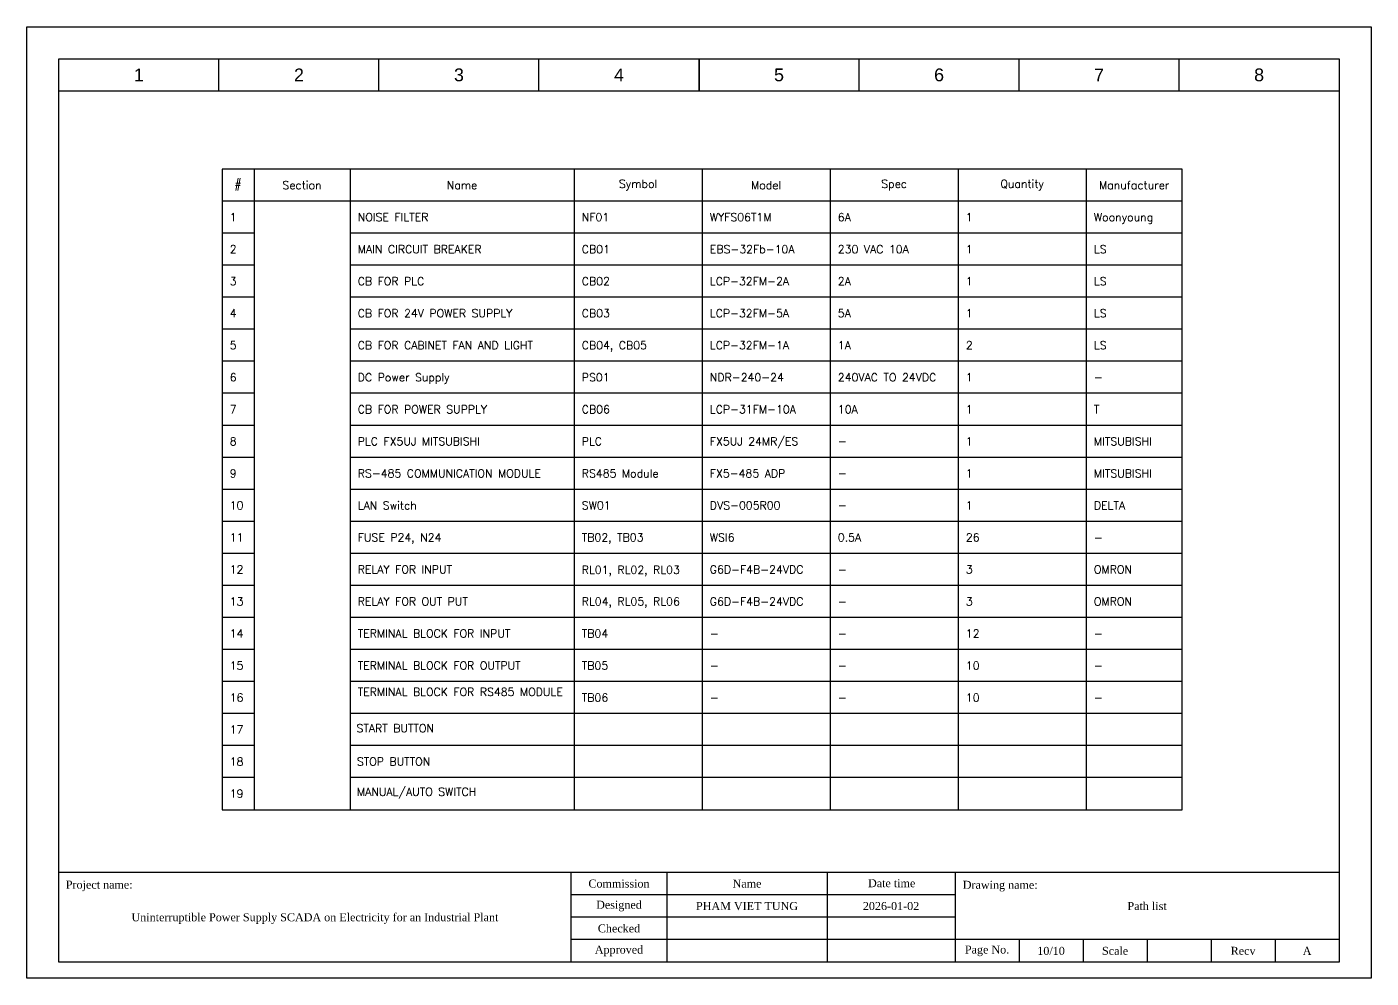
# Model space of a CAD drawing. Header units: millimetres. Extents: x 0 to 3300, y 0 to 297.
# Drawn here: x 2880 to 3300, y 0 to 297 of the extents above; entities that cross this region are included whole.
import ezdxf
from ezdxf.enums import TextEntityAlignment as Align

# ---------------------------------------------------------------- set-up
doc = ezdxf.new("R2010")
doc.units = ezdxf.units.MM
doc.layers.add('Frame_text', color=3, linetype='Continuous')
doc.styles.add('F2.5 Romans', font='romans.shx', dxfattribs={"height": 2.5})
doc.styles.add('F4.0', font='arial.ttf', dxfattribs={"height": 4})
doc.styles.get("Standard").update_dxf_attribs({"font": 'times.ttf', "height": 2.5})

# ---------------------------------------------------------------- blocks, each defined once
blk = doc.blocks.new('A3_BLOCK')
for p, q in [((10, 5), (10, 287)), ((10, 287), (410, 287)), ((60, 277), (60, 287)), ((110, 277), (110, 287)), ((160, 277), (160, 287)), ((210, 277), (210, 287)), ((210, 287), (210, 277)), ((260, 277), (260, 287)), ((310, 277), (310, 287)), ((360, 277), (360, 287)), ((410, 287), (410, 5)), ((10, 277), (410, 277)), ((410, 33), (10, 33)), ((170, 33), (170, 5)), ((200, 33), (200, 5)), ((250, 33), (250, 5)), ((290, 33), (290, 5)), ((290, 26), (170, 26)), ((290, 19), (170, 19)), ((410, 12), (170, 12)), ((310, 12), (310, 5)), ((330, 12), (330, 5)), ((350, 12), (350, 5)), ((370, 12), (370, 5)), ((390, 12), (390, 5)), ((410, 5), (10, 5))]:
    blk.add_line(p, q)
at = {"layer": 'Frame_text'}
blk.add_lwpolyline([(0, 0), (0, 297), (420, 297), (420, 0), (0, 0)], close=True, dxfattribs=at)
at = {"char_height": 4, "attachment_point": 5, "style": 'F4.0'}
for s, insert in [('1', (35, 282)), ('2', (85, 282)), ('3', (135, 282)), ('4', (185, 282)), ('5', (235, 282)), ('6', (285, 282)), ('7', (335, 282)), ('8', (385, 282))]:
    blk.add_mtext_dynamic_manual_height_columns(s, width=19.9819, gutter_width=25, heights=[0], dxfattribs=dict(at, insert=insert))
at = {"char_height": 2.5}
for s, width, insert, attachment_point in [('Project name:', 20.4464, (12.16, 30.44), 1), ('Commission', 24.3938, (185, 29.5), 5), ('Name', 19.9366, (225, 29.5), 5), ('\\pi2.82608;Date time', 19.9366, (259.98, 30.89), 1), ('Drawing name:', 24.4615, (292.42, 30.38), 1), ('Designed', 24.3938, (185, 22.5), 5), ('Checked', 25.3958, (185, 15.5), 5), ('Approved', 29.851, (185, 8.5), 5), ('Page No.', 19.9366, (300, 8.5), 5), ('Scale', 19.9366, (340, 8.5), 5), ('Recv', 19.9366, (380, 8.5), 5)]:
    blk.add_mtext_dynamic_manual_height_columns(s, width=width, gutter_width=25, heights=[0], dxfattribs=dict(at, insert=insert, attachment_point=attachment_point))
at = {"layer": 'Frame_text'}
for tag, p in [('DESIGNED', (225, 22.5)), ('DESIGNED_DATE', (270, 22.5)), ('DRAWING_NAME', (350, 22.5)), ('PROJECT_NAME', (90, 19)), ('CHECKED', (225, 15.5)), ('CHECKED_DATE', (270, 15.5)), ('APPROVED', (225, 8.5)), ('APPROVED_DATE', (270, 8.5)), ('PAGE', (320, 8.5)), ('SCALE', (360, 8.5)), ('RECV', (400, 8.5))]:
    blk.add_attdef(tag, text='', height=2.5, dxfattribs=at).set_placement(p, align=Align.MIDDLE_CENTER)

msp = doc.modelspace()

# ---------------------------------------------------------------- linework, layer by layer
for p, q in [((3240.97, 252.59), (2940.97, 252.59)), ((2940.97, 252.59), (2940.97, 52.59)), ((2950.97, 252.59), (2950.97, 52.59)), ((2980.97, 252.59), (2980.97, 52.59)), ((3050.97, 252.59), (3050.97, 52.59)), ((3090.97, 252.59), (3090.97, 52.59)), ((3130.97, 252.59), (3130.97, 52.59)), ((3170.97, 252.59), (3170.97, 52.59)), ((3210.97, 252.59), (3210.97, 52.59)), ((3240.97, 52.59), (3240.97, 252.59)), ((3240.97, 242.59), (2940.97, 242.59)), ((2950.97, 232.59), (2940.97, 232.59)), ((3240.97, 232.59), (2980.97, 232.59)), ((2950.97, 222.59), (2940.97, 222.59)), ((3240.97, 222.59), (2980.97, 222.59)), ((2950.97, 212.59), (2940.97, 212.59)), ((3240.97, 212.59), (2980.97, 212.59)), ((2950.97, 202.59), (2940.97, 202.59)), ((3240.97, 202.59), (2980.97, 202.59)), ((2950.97, 192.59), (2940.97, 192.59)), ((3240.97, 192.59), (2980.97, 192.59)), ((2950.97, 182.59), (2940.97, 182.59)), ((3240.97, 182.59), (2980.97, 182.59)), ((2950.97, 172.59), (2940.97, 172.59)), ((3240.97, 172.59), (2980.97, 172.59)), ((2950.97, 162.59), (2940.97, 162.59)), ((3240.97, 162.59), (2980.97, 162.59)), ((2950.97, 152.59), (2940.97, 152.59)), ((3240.97, 152.59), (2980.97, 152.59)), ((2950.97, 142.59), (2940.97, 142.59)), ((3240.97, 142.59), (2980.97, 142.59)), ((2950.97, 132.59), (2940.97, 132.59)), ((3240.97, 132.59), (2980.97, 132.59)), ((2950.97, 122.59), (2940.97, 122.59)), ((3240.97, 122.59), (2980.97, 122.59)), ((2950.97, 112.59), (2940.97, 112.59)), ((3240.97, 112.59), (2980.97, 112.59)), ((2950.97, 102.59), (2940.97, 102.59)), ((3240.97, 102.59), (2980.97, 102.59)), ((2950.97, 92.59), (2940.97, 92.59)), ((3240.97, 92.59), (2980.97, 92.59)), ((2950.97, 82.59), (2940.97, 82.59)), ((3240.97, 82.59), (2980.97, 82.59)), ((2950.97, 72.59), (2940.97, 72.59)), ((3240.97, 72.59), (2980.97, 72.59)), ((2950.97, 62.59), (2940.97, 62.59)), ((3240.97, 62.59), (2980.97, 62.59)), ((2940.97, 52.59), (3240.97, 52.59))]:
    msp.add_line(p, q)

# ---------------------------------------------------------------- block references
ref = msp.add_blockref('A3_BLOCK', (2880, 0))
ref.add_attrib('RECV', 'A', dxfattribs={"layer": 'Frame_text', "height": 2.5}).set_placement((3280, 8.5), align=Align.MIDDLE_CENTER)
ref.add_attrib('PAGE', '10/10', dxfattribs={"layer": 'Frame_text', "height": 2.5}).set_placement((3200, 8.5), align=Align.MIDDLE_CENTER)
ref.add_attrib('DRAWING_NAME', 'Path list', dxfattribs={"layer": 'Frame_text', "height": 2.5}).set_placement((3230, 22.5), align=Align.MIDDLE_CENTER)
ref.add_attrib('DESIGNED_DATE', '2026-01-02', dxfattribs={"layer": 'Frame_text', "height": 2.5}).set_placement((3150, 22.5), align=Align.MIDDLE_CENTER)
ref.add_attrib('DESIGNED', 'PHAM VIET TUNG', dxfattribs={"layer": 'Frame_text', "height": 2.5}).set_placement((3105, 22.5), align=Align.MIDDLE_CENTER)
ref.add_attrib('PROJECT_NAME', 'Uninterruptible Power Supply SCADA on Electricity for an Industrial Plant', dxfattribs={"layer": 'Frame_text', "height": 2.5}).set_placement((2970, 19), align=Align.MIDDLE_CENTER)

# ---------------------------------------------------------------- texts
at = {"char_height": 2.5, "style": 'F2.5 Romans'}
for s, width, heights, insert, attachment_point in [('#', 11.1612, [0], (2945.97, 247.59), 5), ('Section', 11.1612, [0], (2965.97, 247.59), 5), ('Name', 11.1612, [0], (3015.97, 247.59), 5), ('Symbol', 11.1612, [0], (3070.97, 247.59), 5), ('Model', 11.1612, [0], (3110.97, 247.59), 5), ('Spec', 11.1612, [0], (3150.97, 247.59), 5), ('Quantity', 11.1612, [0], (3190.97, 247.59), 5), ('Manufacturer', 11.1612, [0], (3225.97, 247.59), 5), ('1', 11.1612, [0], (2943.38, 238.84), 1), ('NOISE FILTER', 64.1508, [0], (2983.38, 238.84), 1), ('NF01', 11.1612, [0], (3053.38, 238.84), 1), ('WYFS06T1M', 9.8406, [1.68], (3093.38, 238.84), 1), ('6A', 11.1612, [0], (3133.38, 238.84), 1), ('1', 11.1612, [0], (3173.38, 238.84), 1), ('Woonyoung', 11.1612, [0], (3213.38, 238.84), 1), ('2', 11.1612, [0], (2943.38, 228.84), 1), ('MAIN CIRCUIT BREAKER', 44.6153, [0], (2983.38, 228.84), 1), ('CB01', 11.1612, [0], (3053.38, 228.84), 1), ('EBS-32Fb-10A', 11.1612, [0], (3093.38, 228.84), 1), ('230 VAC 10A', 33.3062, [0], (3133.38, 228.84), 1), ('1', 11.1612, [0], (3173.38, 228.84), 1), ('LS', 11.1612, [0], (3213.38, 228.84), 1), ('3', 11.1612, [0], (2943.38, 218.84), 1), ('CB FOR PLC', 33.6098, [0], (2983.38, 218.84), 1), ('CB02', 11.1612, [0], (3053.38, 218.84), 1), ('LCP-32FM-2A', 11.1612, [0], (3093.38, 218.84), 1), ('2A', 11.1612, [0], (3133.38, 218.84), 1), ('1', 11.1612, [0], (3173.38, 218.84), 1), ('LS', 11.1612, [0], (3213.38, 218.84), 1), ('4', 11.1612, [0], (2943.38, 208.84), 1), ('CB FOR 24V POWER SUPPLY', 59.3222, [0], (2983.38, 208.84), 1), ('CB03', 11.1612, [0], (3053.38, 208.84), 1), ('LCP-32FM-5A', 11.1612, [0], (3093.38, 208.84), 1), ('5A', 11.1612, [0], (3133.38, 208.84), 1), ('1', 11.1612, [0], (3173.38, 208.84), 1), ('LS', 11.1612, [0], (3213.38, 208.84), 1), ('5', 11.1612, [0], (2943.38, 198.84), 1), ('CB FOR CABINET FAN AND LIGHT', 63.8277, [0], (2983.38, 198.84), 1), ('CB04, CB05', 26.3879, [0], (3053.38, 198.84), 1), ('LCP-32FM-1A', 11.1612, [0], (3093.38, 198.84), 1), ('1A', 11.1612, [0], (3133.38, 198.84), 1), ('2', 11.1612, [0], (3173.38, 198.84), 1), ('LS', 11.1612, [0], (3213.38, 198.84), 1), ('6', 11.1612, [0], (2943.38, 188.84), 1), ('DC Power Supply', 63.4044, [0], (2983.38, 188.84), 1), ('PS01', 11.1612, [0], (3053.38, 188.84), 1), ('NDR-240-24', 11.1612, [0], (3093.38, 188.84), 1), ('240VAC TO 24VDC', 37.7796, [0], (3133.38, 188.84), 1), ('1', 11.1612, [0], (3173.38, 188.84), 1), ('-', 11.1612, [0], (3213.38, 188.84), 1), ('7', 11.1612, [0], (2943.38, 178.84), 1), ('CB FOR POWER SUPPLY', 62.3408, [0], (2983.38, 178.84), 1), ('CB06', 11.1612, [0], (3053.38, 178.84), 1), ('LCP-31FM-10A', 11.1612, [0], (3093.38, 178.84), 1), ('10A', 11.1612, [0], (3133.38, 178.84), 1), ('1', 11.1612, [0], (3173.38, 178.84), 1), ('T', 11.1612, [0], (3213.38, 178.84), 1), ('8', 11.1612, [0], (2943.38, 168.84), 1), ('PLC FX5UJ MITSUBISHI', 54.8359, [0], (2983.38, 168.84), 1), ('PLC', 11.1612, [0], (3053.38, 168.84), 1), ('FX5UJ 24MR/ES', 31.6937, [0], (3093.38, 168.84), 1), ('1', 11.1612, [0], (3173.38, 168.84), 1), ('MITSUBISHI', 11.1612, [0], (3213.38, 168.84), 1), ('-', 11.1612, [0], (3133.38, 168.84), 1), ('9', 11.1612, [0], (2943.38, 158.84), 1), ('RS-485 COMMUNICATION MODULE', 66.9032, [0], (2983.38, 158.84), 1), ('RS485 Module', 33.9481, [0], (3053.38, 158.84), 1), ('FX5-485 ADP', 27.5889, [0], (3093.38, 158.84), 1), ('-', 11.1612, [0], (3133.38, 158.84), 1), ('1', 11.1612, [0], (3173.38, 158.84), 1), ('MITSUBISHI', 11.1612, [0], (3213.38, 158.84), 1), ('10', 11.1612, [0], (2943.38, 148.84), 1), ('LAN Switch', 59.7663, [0], (2983.38, 148.84), 1), ('SW01', 11.1612, [0], (3053.38, 148.84), 1), ('DVS-005R00', 33.3724, [0], (3093.38, 148.84), 1), ('-', 11.1612, [0], (3133.38, 148.84), 1), ('1', 11.1612, [0], (3173.38, 148.84), 1), ('DELTA', 11.1612, [0], (3213.38, 148.84), 1), ('11', 11.1612, [0], (2943.38, 138.84), 1), ('FUSE P24, N24', 41.1976, [0], (2983.38, 138.84), 1), ('TB02, TB03', 26.5006, [0], (3053.38, 138.84), 1), ('WSI6', 11.1612, [0], (3093.38, 138.84), 1), ('0.5A', 11.1612, [0], (3133.38, 138.84), 1), ('26', 11.1612, [0], (3173.38, 138.84), 1), ('-', 11.1612, [0], (3213.38, 138.84), 1), ('12', 11.1612, [0], (2943.38, 128.84), 1), ('RELAY FOR INPUT', 62.0776, [0], (2983.38, 128.84), 1), ('RL01, RL02, RL03', 36.2951, [0], (3053.38, 128.73), 1), ('G6D-F4B-24VDC', 18.7805, [0], (3093.38, 128.84), 1), ('-', 11.1612, [0], (3133.38, 128.84), 1), ('3', 11.1612, [0], (3173.38, 128.84), 1), ('OMRON', 11.1612, [0], (3213.38, 128.84), 1), ('13', 11.1612, [0], (2943.38, 118.84), 1), ('RELAY FOR OUT PUT', 59.7408, [0], (2983.38, 118.84), 1), ('RL04, RL05, RL06', 35.5967, [0], (3053.38, 118.84), 1), ('G6D-F4B-24VDC', 11.1612, [0], (3093.38, 118.84), 1), ('3', 11.1612, [0], (3173.38, 118.84), 1), ('OMRON', 11.1612, [0], (3213.38, 118.84), 1), ('-', 11.1612, [0], (3133.38, 118.84), 1), ('14', 11.1612, [0], (2943.38, 108.84), 1), ('TERMINAL BLOCK FOR INPUT', 65.5883, [0], (2983.38, 108.84), 1), ('TB04', 11.1612, [0], (3053.38, 108.84), 1), ('-', 11.1612, [0], (3093.38, 108.84), 1), ('-', 11.1612, [0], (3133.38, 108.84), 1), ('12', 11.1612, [0], (3173.38, 108.84), 1), ('-', 11.1612, [0], (3213.38, 108.84), 1), ('15', 11.1612, [0], (2943.38, 98.84), 1), ('TERMINAL BLOCK FOR OUTPUT', 62.1023, [0], (2983.38, 98.84), 1), ('TB05', 11.1612, [0], (3053.38, 98.84), 1), ('-', 11.1612, [0], (3093.38, 98.84), 1), ('-', 11.1612, [0], (3133.38, 98.84), 1), ('10', 11.1612, [0], (3173.38, 98.84), 1), ('-', 11.1612, [0], (3213.38, 98.84), 1), ('16', 11.1612, [0], (2943.38, 88.84), 1), ('TERMINAL BLOCK FOR RS485 MODULE', 67.0523, [6.67], (2983.38, 90.61), 1), ('TB06', 11.1612, [0], (3053.38, 88.84), 1), ('10', 11.1612, [0], (3173.38, 88.84), 1), ('-', 11.1612, [0], (3093.38, 88.84), 1), ('-', 11.1612, [0], (3133.38, 88.84), 1), ('-', 11.1612, [0], (3213.38, 88.84), 1), ('17', 11.1612, [0], (2943.38, 78.84), 1), ('START BUTTON', 67.0523, [6.67], (2982.99, 79.25), 1), ('18', 11.1612, [0], (2943.38, 68.84), 1), ('STOP BUTTON', 67.0523, [6.67], (2983.1, 68.86), 1), ('19', 11.1612, [0], (2943.38, 58.84), 1), ('MANUAL/AUTO SWITCH', 67.0523, [6.67], (2983.13, 59.42), 1)]:
    msp.add_mtext_dynamic_manual_height_columns(s, width=width, gutter_width=12.5, heights=heights, dxfattribs=dict(at, insert=insert, attachment_point=attachment_point))

doc.saveas('drawing.dxf')
